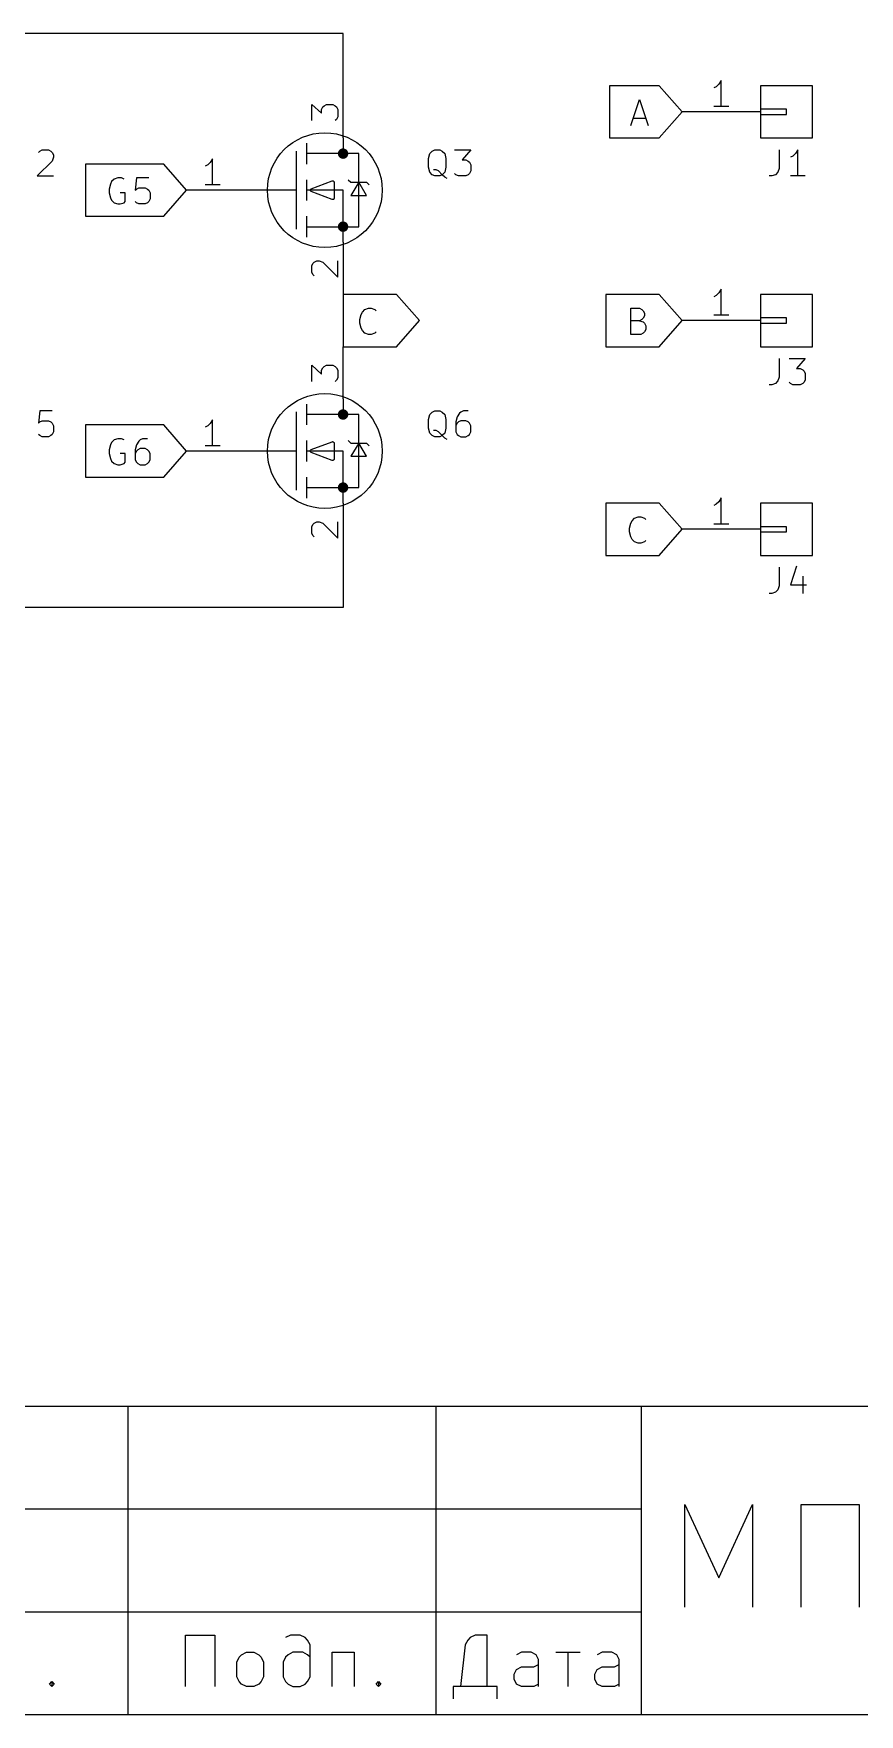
# Model space of a CAD drawing. Extents: x 0.3 to 11.5, y -8.2 to -0.2.
# Drawn here: x 5.607 to 7.19, y -8.071 to -4.85 of the extents above; entities that cross this region are included whole.
import ezdxf

# ---------------------------------------------------------------- set-up
doc = ezdxf.new("R2010")
doc.units = 0
doc.header["$MEASUREMENT"] = 0
doc.layers.add('BLACK', color=7, linetype='CONTINUOUS')

msp = doc.modelspace()

# ---------------------------------------------------------------- linework, layer by layer
at = {"layer": 'BLACK', "linetype": 'CONTINUOUS'}
for p, q in [((6.2, -4.85), (5.4, -4.85)), ((6.2, -4.95), (6.2, -4.85)), ((6.2, -5.05), (6.2, -4.95)), ((6.80625, -4.94998), (6.71087, -4.94998)), ((6.71087, -4.94998), (6.71087, -5)), ((6.85, -5), (6.80625, -4.94998)), ((6.91548, -4.95178), (6.91072, -4.95417)), ((6.92024, -4.94702), (6.91548, -4.95178)), ((6.925, -4.93988), (6.92024, -4.94702)), ((6.925, -4.98988), (6.925, -4.93988)), ((7, -4.95), (7, -5.05)), ((7.1, -4.95), (7, -4.95)), ((7.1, -5.05), (7.1, -4.95)), ((6.13988, -5.01666), (6.13988, -4.98571)), ((6.13988, -4.98571), (6.15893, -5.00238)), ((6.15893, -4.99523), (6.16131, -4.99047)), ((6.16131, -4.99047), (6.16369, -4.98809)), ((6.16369, -4.98809), (6.16845, -4.98571)), ((6.16845, -4.98571), (6.18035, -4.98571)), ((6.18035, -4.98571), (6.18512, -4.98809)), ((6.18512, -4.98809), (6.1875, -4.99047)), ((6.1875, -4.99047), (6.18988, -4.99523)), ((6.75154, -5.02638), (6.7682, -4.97638)), ((6.7682, -4.97638), (6.78487, -5.02638)), ((6.93929, -4.98988), (6.91072, -4.98988)), ((6.15893, -5.00238), (6.15893, -4.99523)), ((6.1875, -5.01428), (6.18512, -5.01666)), ((6.18988, -5.00952), (6.1875, -5.01428)), ((6.18988, -4.99523), (6.18988, -5.00952)), ((6.71087, -5), (6.71087, -5.05002)), ((6.7563, -5.01209), (6.78011, -5.01209)), ((6.80625, -5.05002), (6.85, -5)), ((7, -5), (6.85, -5)), ((7, -4.995), (7, -5.005)), ((7.05, -4.995), (7, -4.995)), ((7, -5.005), (7.05, -5.005)), ((7.05, -5.005), (7.05, -4.995)), ((6.2, -5.05), (6.2, -5.08)), ((6.71087, -5.05002), (6.80625, -5.05002)), ((7, -5.05), (7.1, -5.05)), ((5.61628, -5.07757), (5.61866, -5.07519)), ((5.61866, -5.07519), (5.62343, -5.0728)), ((5.62343, -5.0728), (5.63533, -5.0728)), ((5.63533, -5.0728), (5.64009, -5.07519)), ((5.64009, -5.07519), (5.64247, -5.07757)), ((5.64247, -5.07757), (5.64485, -5.08233)), ((5.64485, -5.08709), (5.64247, -5.09423)), ((5.64485, -5.08233), (5.64485, -5.08709)), ((6.11, -5.075), (6.11, -5.225)), ((6.13, -5.06), (6.13, -5.1)), ((6.23, -5.08), (6.13, -5.08)), ((6.23, -5.22), (6.23, -5.08)), ((6.3639, -5.08947), (6.36628, -5.07995)), ((6.36628, -5.07995), (6.37104, -5.07519)), ((6.37104, -5.07519), (6.3758, -5.0728)), ((6.3758, -5.0728), (6.38533, -5.0728)), ((6.38533, -5.0728), (6.39009, -5.07519)), ((6.39009, -5.07519), (6.39485, -5.07995)), ((6.39485, -5.07995), (6.39723, -5.08947)), ((6.4139, -5.0728), (6.44485, -5.0728)), ((6.44485, -5.0728), (6.42819, -5.09185)), ((7.0361, -5.0728), (7.0361, -5.10852)), ((7.06229, -5.08471), (7.05753, -5.08709)), ((7.06705, -5.07995), (7.06229, -5.08471)), ((7.07181, -5.0728), (7.06705, -5.07995)), ((7.07181, -5.1228), (7.07181, -5.0728)), ((5.64247, -5.09423), (5.6139, -5.1228)), ((5.85625, -5.09998), (5.70611, -5.09998)), ((5.70611, -5.09998), (5.70611, -5.15)), ((5.9, -5.15), (5.85625, -5.09998)), ((5.94048, -5.10178), (5.93572, -5.10417)), ((5.94524, -5.09702), (5.94048, -5.10178)), ((5.95, -5.08988), (5.94524, -5.09702)), ((5.95, -5.13988), (5.95, -5.08988)), ((6.3639, -5.10614), (6.3639, -5.08947)), ((6.36628, -5.11566), (6.3639, -5.10614)), ((6.37104, -5.12043), (6.36628, -5.11566)), ((6.3758, -5.1228), (6.37104, -5.12043)), ((6.37819, -5.1109), (6.37343, -5.1109)), ((6.38295, -5.11328), (6.37819, -5.1109)), ((6.39009, -5.12043), (6.38295, -5.11328)), ((6.39009, -5.12043), (6.38533, -5.1228)), ((6.39485, -5.11566), (6.39009, -5.12043)), ((6.39485, -5.12519), (6.39009, -5.12043)), ((6.39723, -5.10614), (6.39485, -5.11566)), ((6.39723, -5.08947), (6.39723, -5.10614)), ((6.41628, -5.12043), (6.4139, -5.11804)), ((6.42104, -5.1228), (6.41628, -5.12043)), ((6.42819, -5.09185), (6.43533, -5.09185)), ((6.43533, -5.09185), (6.44009, -5.09423)), ((6.44009, -5.12043), (6.43533, -5.1228)), ((6.44009, -5.09423), (6.44247, -5.09661)), ((6.44247, -5.11804), (6.44009, -5.12043)), ((6.44247, -5.09661), (6.44485, -5.10137)), ((6.44485, -5.11328), (6.44247, -5.11804)), ((6.44485, -5.10137), (6.44485, -5.11328)), ((7.02896, -5.12043), (7.02181, -5.1228)), ((7.03372, -5.11566), (7.02896, -5.12043)), ((7.0361, -5.10852), (7.03372, -5.11566)), ((5.6139, -5.1228), (5.64485, -5.1228)), ((5.70611, -5.15), (5.70611, -5.20002)), ((5.75392, -5.13828), (5.75154, -5.14781)), ((5.75154, -5.14781), (5.75154, -5.15495)), ((5.7563, -5.13352), (5.75392, -5.13828)), ((5.76107, -5.12876), (5.7563, -5.13352)), ((5.76821, -5.12638), (5.76107, -5.12876)), ((5.77535, -5.12638), (5.76821, -5.12638)), ((5.78011, -5.12876), (5.77535, -5.12638)), ((5.80392, -5.12638), (5.80154, -5.15019)), ((5.80154, -5.15019), (5.80392, -5.14781)), ((5.82773, -5.12638), (5.80392, -5.12638)), ((5.80392, -5.14781), (5.80869, -5.14543)), ((5.80869, -5.14543), (5.82059, -5.14543)), ((5.82059, -5.14543), (5.82535, -5.14781)), ((5.82535, -5.14781), (5.82773, -5.15019)), ((5.82773, -5.15019), (5.83011, -5.15495)), ((5.85625, -5.20002), (5.9, -5.15)), ((6, -5.15), (5.9, -5.15)), ((5.96429, -5.13988), (5.93572, -5.13988)), ((6.11, -5.15), (6, -5.15)), ((6.13, -5.13), (6.13, -5.17)), ((6.2, -5.15), (6.13, -5.15)), ((6.13704, -5.15049), (6.13722, -5.14953)), ((6.13706, -5.15052), (6.13704, -5.15049)), ((6.13705, -5.15055), (6.13706, -5.15052)), ((6.13751, -5.15133), (6.13705, -5.15055)), ((6.13722, -5.14953), (6.13739, -5.14852)), ((6.13739, -5.14852), (6.13741, -5.1485)), ((6.13741, -5.1485), (6.13742, -5.14848)), ((6.13742, -5.14848), (6.13815, -5.14787)), ((6.13805, -5.15228), (6.13751, -5.15133)), ((6.13809, -5.1523), (6.13805, -5.15228)), ((6.13809, -5.15231), (6.13809, -5.1523)), ((6.13813, -5.15232), (6.13809, -5.15231)), ((6.13894, -5.15281), (6.13813, -5.15232)), ((6.13815, -5.14787), (6.13894, -5.14719)), ((6.13894, -5.14719), (6.13899, -5.14717)), ((6.17895, -5.16781), (6.13894, -5.15281)), ((6.13899, -5.14717), (6.139, -5.14717)), ((6.139, -5.14717), (6.17895, -5.13219)), ((6.139, -5.14717), (6.139, -5.14717)), ((6.17895, -5.13219), (6.17997, -5.132)), ((6.17997, -5.132), (6.18024, -5.13209)), ((6.18024, -5.13209), (6.18052, -5.13205)), ((6.18052, -5.13205), (6.18117, -5.13242)), ((6.18117, -5.13242), (6.18191, -5.13268)), ((6.18191, -5.13268), (6.18205, -5.13293)), ((6.18205, -5.13293), (6.1823, -5.13307)), ((6.1823, -5.13307), (6.18256, -5.13379)), ((6.18256, -5.13379), (6.18295, -5.13445)), ((6.18295, -5.13445), (6.1829, -5.13473)), ((6.1829, -5.13473), (6.183, -5.135)), ((6.183, -5.135), (6.183, -5.165)), ((6.2, -5.25), (6.2, -5.15)), ((6.21, -5.13), (6.215, -5.135)), ((6.215, -5.135), (6.245, -5.135)), ((6.23, -5.135), (6.215, -5.16)), ((6.245, -5.16), (6.23, -5.135)), ((6.245, -5.135), (6.25, -5.14)), ((6.38533, -5.1228), (6.3758, -5.1228)), ((6.39961, -5.12757), (6.39485, -5.12519)), ((6.43533, -5.1228), (6.42104, -5.1228)), ((7.02181, -5.1228), (7.01705, -5.1228)), ((7.0861, -5.1228), (7.05753, -5.1228)), ((5.75154, -5.15495), (5.75392, -5.16447)), ((5.75392, -5.16447), (5.7563, -5.16924)), ((5.7563, -5.16924), (5.76107, -5.174)), ((5.76107, -5.174), (5.76821, -5.17638)), ((5.76821, -5.17638), (5.77297, -5.17638)), ((5.78249, -5.15495), (5.77297, -5.15495)), ((5.77297, -5.17638), (5.78011, -5.174)), ((5.78011, -5.174), (5.78249, -5.17162)), ((5.78249, -5.17162), (5.78249, -5.15495)), ((5.80392, -5.174), (5.80154, -5.17162)), ((5.80869, -5.17638), (5.80392, -5.174)), ((5.82059, -5.17638), (5.80869, -5.17638)), ((5.82535, -5.174), (5.82059, -5.17638)), ((5.82773, -5.17162), (5.82535, -5.174)), ((5.83011, -5.16685), (5.82773, -5.17162)), ((5.83011, -5.15495), (5.83011, -5.16685)), ((6.17924, -5.16781), (6.17895, -5.16781)), ((6.17948, -5.16795), (6.17924, -5.16781)), ((6.18022, -5.16782), (6.17948, -5.16795)), ((6.181, -5.16783), (6.18022, -5.16782)), ((6.18122, -5.16765), (6.181, -5.16783)), ((6.1815, -5.1676), (6.18122, -5.16765)), ((6.18199, -5.16701), (6.1815, -5.1676)), ((6.18258, -5.16652), (6.18199, -5.16701)), ((6.18263, -5.16624), (6.18258, -5.16652)), ((6.18282, -5.16603), (6.18263, -5.16624)), ((6.183, -5.165), (6.18282, -5.16603)), ((6.215, -5.16), (6.245, -5.16)), ((5.70611, -5.20002), (5.85625, -5.20002)), ((6.13, -5.2), (6.13, -5.24)), ((6.13, -5.22), (6.23, -5.22)), ((6.2, -5.25), (6.2, -5.35)), ((6.13988, -5.29523), (6.14226, -5.29047)), ((6.13988, -5.30714), (6.13988, -5.29523)), ((6.14226, -5.3119), (6.13988, -5.30714)), ((6.14226, -5.29047), (6.14464, -5.28809)), ((6.14464, -5.31428), (6.14226, -5.3119)), ((6.14464, -5.28809), (6.1494, -5.28571)), ((6.1494, -5.28571), (6.15417, -5.28571)), ((6.15417, -5.28571), (6.16131, -5.28809)), ((6.16131, -5.28809), (6.18988, -5.31666)), ((6.18988, -5.31666), (6.18988, -5.28571)), ((6.92024, -5.34702), (6.91548, -5.35178)), ((6.925, -5.33988), (6.92024, -5.34702)), ((6.925, -5.38988), (6.925, -5.33988)), ((6.30252, -5.34998), (6.2, -5.34998)), ((6.2, -5.34998), (6.2, -5.4)), ((6.2, -5.35), (6.2, -5.45)), ((6.23715, -5.38352), (6.24191, -5.37876)), ((6.24191, -5.37876), (6.24905, -5.37638)), ((6.24905, -5.37638), (6.25381, -5.37638)), ((6.25381, -5.37638), (6.26096, -5.37876)), ((6.26096, -5.37876), (6.26333, -5.38114)), ((6.34628, -5.4), (6.30252, -5.34998)), ((6.80625, -5.34998), (6.70372, -5.34998)), ((6.70372, -5.34998), (6.70372, -5.4)), ((6.75154, -5.42638), (6.75154, -5.37638)), ((6.75154, -5.37638), (6.76821, -5.37638)), ((6.76821, -5.37638), (6.77297, -5.37876)), ((6.77297, -5.37876), (6.77535, -5.38114)), ((6.85, -5.4), (6.80625, -5.34998)), ((6.91548, -5.35178), (6.91072, -5.35417)), ((7, -5.35), (7, -5.45)), ((7.1, -5.35), (7, -5.35)), ((7.1, -5.45), (7.1, -5.35)), ((6.2, -5.4), (6.2, -5.45002)), ((6.23239, -5.39781), (6.23476, -5.38828)), ((6.23239, -5.40495), (6.23239, -5.39781)), ((6.23476, -5.41447), (6.23239, -5.40495)), ((6.23476, -5.38828), (6.23715, -5.38352)), ((6.30252, -5.45002), (6.34628, -5.4)), ((6.70372, -5.4), (6.70372, -5.45002)), ((6.76821, -5.40019), (6.75154, -5.40019)), ((6.77297, -5.39781), (6.76821, -5.40019)), ((6.76821, -5.40019), (6.77535, -5.40257)), ((6.77535, -5.39543), (6.77297, -5.39781)), ((6.77535, -5.38114), (6.77773, -5.3859)), ((6.77773, -5.39067), (6.77535, -5.39543)), ((6.77535, -5.40257), (6.77773, -5.40495)), ((6.77773, -5.3859), (6.77773, -5.39067)), ((6.77773, -5.40495), (6.78011, -5.40971)), ((6.78011, -5.40971), (6.78011, -5.41685)), ((6.80625, -5.45002), (6.85, -5.4)), ((7, -5.4), (6.85, -5.4)), ((6.93929, -5.38988), (6.91072, -5.38988)), ((7, -5.395), (7, -5.405)), ((7.05, -5.395), (7, -5.395)), ((7, -5.405), (7.05, -5.405)), ((7.05, -5.405), (7.05, -5.395)), ((6.23715, -5.41924), (6.23476, -5.41447)), ((6.24191, -5.424), (6.23715, -5.41924)), ((6.24905, -5.42638), (6.24191, -5.424)), ((6.25381, -5.42638), (6.24905, -5.42638)), ((6.26096, -5.424), (6.25381, -5.42638)), ((6.26333, -5.42162), (6.26096, -5.424)), ((6.77059, -5.42638), (6.75154, -5.42638)), ((6.77535, -5.424), (6.77059, -5.42638)), ((6.77773, -5.42162), (6.77535, -5.424)), ((6.78011, -5.41685), (6.77773, -5.42162)), ((6.2, -5.55), (6.2, -5.45)), ((6.2, -5.45002), (6.30252, -5.45002)), ((6.70372, -5.45002), (6.80625, -5.45002)), ((7, -5.45), (7.1, -5.45)), ((7.0361, -5.4728), (7.0361, -5.50852)), ((7.05515, -5.4728), (7.0861, -5.4728)), ((7.0861, -5.4728), (7.06943, -5.49185)), ((6.13988, -5.51666), (6.13988, -5.48571)), ((6.13988, -5.48571), (6.15893, -5.50238)), ((6.15893, -5.49523), (6.16131, -5.49047)), ((6.15893, -5.50238), (6.15893, -5.49523)), ((6.16131, -5.49047), (6.16369, -5.48809)), ((6.16369, -5.48809), (6.16845, -5.48571)), ((6.16845, -5.48571), (6.18035, -5.48571)), ((6.18035, -5.48571), (6.18512, -5.48809)), ((6.18512, -5.48809), (6.1875, -5.49047)), ((6.1875, -5.49047), (6.18988, -5.49523)), ((6.18988, -5.49523), (6.18988, -5.50952)), ((7.06943, -5.49185), (7.07657, -5.49185)), ((7.07657, -5.49185), (7.08133, -5.49423)), ((7.08133, -5.49423), (7.08372, -5.49661)), ((7.08372, -5.49661), (7.0861, -5.50137)), ((7.0861, -5.50137), (7.0861, -5.51328)), ((6.1875, -5.51428), (6.18512, -5.51666)), ((6.18988, -5.50952), (6.1875, -5.51428)), ((7.02181, -5.5228), (7.01705, -5.5228)), ((7.02896, -5.52043), (7.02181, -5.5228)), ((7.03372, -5.51566), (7.02896, -5.52043)), ((7.0361, -5.50852), (7.03372, -5.51566)), ((7.05753, -5.52043), (7.05515, -5.51804)), ((7.06229, -5.5228), (7.05753, -5.52043)), ((7.07657, -5.5228), (7.06229, -5.5228)), ((7.08133, -5.52043), (7.07657, -5.5228)), ((7.08372, -5.51804), (7.08133, -5.52043)), ((7.0861, -5.51328), (7.08372, -5.51804)), ((6.13, -5.56), (6.13, -5.6)), ((6.2, -5.55), (6.2, -5.58)), ((5.61866, -5.5728), (5.61628, -5.59661)), ((5.61628, -5.59661), (5.61866, -5.59423)), ((5.64247, -5.5728), (5.61866, -5.5728)), ((5.61866, -5.59423), (5.62343, -5.59185)), ((5.62343, -5.59185), (5.63533, -5.59185)), ((5.63533, -5.59185), (5.64009, -5.59423)), ((5.64009, -5.59423), (5.64247, -5.59661)), ((5.64247, -5.59661), (5.64485, -5.60137)), ((5.64485, -5.60137), (5.64485, -5.61328)), ((5.85625, -5.59998), (5.70611, -5.59998)), ((5.70611, -5.59998), (5.70611, -5.65)), ((5.9, -5.65), (5.85625, -5.59998)), ((5.94048, -5.60178), (5.93572, -5.60417)), ((5.94524, -5.59702), (5.94048, -5.60178)), ((5.95, -5.58988), (5.94524, -5.59702)), ((5.95, -5.63988), (5.95, -5.58988)), ((6.11, -5.575), (6.11, -5.725)), ((6.23, -5.58), (6.13, -5.58)), ((6.23, -5.72), (6.23, -5.58)), ((6.3639, -5.58947), (6.36628, -5.57995)), ((6.3639, -5.60614), (6.3639, -5.58947)), ((6.36628, -5.57995), (6.37104, -5.57519)), ((6.37104, -5.57519), (6.3758, -5.5728)), ((6.3758, -5.5728), (6.38533, -5.5728)), ((6.38533, -5.5728), (6.39009, -5.57519)), ((6.39009, -5.57519), (6.39485, -5.57995)), ((6.39485, -5.57995), (6.39723, -5.58947)), ((6.39723, -5.58947), (6.39723, -5.60614)), ((6.41866, -5.58471), (6.41628, -5.59423)), ((6.41628, -5.59423), (6.41628, -5.61328)), ((6.41866, -5.59661), (6.41628, -5.60137)), ((6.42343, -5.57757), (6.41866, -5.58471)), ((6.42104, -5.59423), (6.41866, -5.59661)), ((6.42581, -5.59185), (6.42104, -5.59423)), ((6.42581, -5.57519), (6.42343, -5.57757)), ((6.43057, -5.5728), (6.42581, -5.57519)), ((6.43533, -5.59185), (6.42581, -5.59185)), ((6.44009, -5.5728), (6.43057, -5.5728)), ((6.44009, -5.59423), (6.43533, -5.59185)), ((6.44247, -5.59661), (6.44009, -5.59423)), ((6.44485, -5.60137), (6.44247, -5.59661)), ((6.44485, -5.61328), (6.44485, -5.60137)), ((5.61866, -5.62043), (5.61628, -5.61804)), ((5.62343, -5.6228), (5.61866, -5.62043)), ((5.63533, -5.6228), (5.62343, -5.6228)), ((5.64009, -5.62043), (5.63533, -5.6228)), ((5.64247, -5.61804), (5.64009, -5.62043)), ((5.64485, -5.61328), (5.64247, -5.61804)), ((5.7563, -5.63352), (5.75392, -5.63828)), ((5.76107, -5.62876), (5.7563, -5.63352)), ((5.76821, -5.62638), (5.76107, -5.62876)), ((5.77535, -5.62638), (5.76821, -5.62638)), ((5.78011, -5.62876), (5.77535, -5.62638)), ((5.80869, -5.63114), (5.80392, -5.63828)), ((5.81107, -5.62876), (5.80869, -5.63114)), ((5.81583, -5.62638), (5.81107, -5.62876)), ((5.82535, -5.62638), (5.81583, -5.62638)), ((6.13, -5.63), (6.13, -5.67)), ((6.139, -5.64717), (6.17895, -5.63219)), ((6.17895, -5.63219), (6.17997, -5.632)), ((6.17997, -5.632), (6.18024, -5.63209)), ((6.18024, -5.63209), (6.18052, -5.63205)), ((6.18052, -5.63205), (6.18117, -5.63242)), ((6.18117, -5.63242), (6.18191, -5.63268)), ((6.18191, -5.63268), (6.18205, -5.63293)), ((6.18205, -5.63293), (6.1823, -5.63307)), ((6.1823, -5.63307), (6.18256, -5.63379)), ((6.18256, -5.63379), (6.18295, -5.63445)), ((6.18295, -5.63445), (6.1829, -5.63473)), ((6.1829, -5.63473), (6.183, -5.635)), ((6.183, -5.635), (6.183, -5.665)), ((6.21, -5.63), (6.215, -5.635)), ((6.215, -5.635), (6.245, -5.635)), ((6.23, -5.635), (6.215, -5.66)), ((6.245, -5.66), (6.23, -5.635)), ((6.245, -5.635), (6.25, -5.64)), ((6.36628, -5.61566), (6.3639, -5.60614)), ((6.37104, -5.62043), (6.36628, -5.61566)), ((6.3758, -5.6228), (6.37104, -5.62043)), ((6.37819, -5.6109), (6.37343, -5.6109)), ((6.38533, -5.6228), (6.3758, -5.6228)), ((6.38295, -5.61328), (6.37819, -5.6109)), ((6.39009, -5.62043), (6.38295, -5.61328)), ((6.39009, -5.62043), (6.38533, -5.6228)), ((6.39485, -5.61566), (6.39009, -5.62043)), ((6.39485, -5.62519), (6.39009, -5.62043)), ((6.39723, -5.60614), (6.39485, -5.61566)), ((6.39961, -5.62757), (6.39485, -5.62519)), ((6.41628, -5.61328), (6.41866, -5.61804)), ((6.41866, -5.61804), (6.42104, -5.62043)), ((6.42104, -5.62043), (6.42581, -5.6228)), ((6.42581, -5.6228), (6.43533, -5.6228)), ((6.43533, -5.6228), (6.44009, -5.62043)), ((6.44009, -5.62043), (6.44247, -5.61804)), ((6.44247, -5.61804), (6.44485, -5.61328)), ((5.70611, -5.65), (5.70611, -5.70002)), ((5.75392, -5.63828), (5.75154, -5.64781)), ((5.75154, -5.64781), (5.75154, -5.65495)), ((5.75154, -5.65495), (5.75392, -5.66447)), ((5.75392, -5.66447), (5.7563, -5.66924)), ((5.78249, -5.65495), (5.77297, -5.65495)), ((5.78249, -5.67162), (5.78249, -5.65495)), ((5.80392, -5.63828), (5.80154, -5.64781)), ((5.80154, -5.64781), (5.80154, -5.66685)), ((5.80392, -5.65019), (5.80154, -5.65495)), ((5.80154, -5.66685), (5.80392, -5.67162)), ((5.8063, -5.64781), (5.80392, -5.65019)), ((5.81107, -5.64543), (5.8063, -5.64781)), ((5.82059, -5.64543), (5.81107, -5.64543)), ((5.82535, -5.64781), (5.82059, -5.64543)), ((5.82773, -5.65019), (5.82535, -5.64781)), ((5.83011, -5.65495), (5.82773, -5.65019)), ((5.82773, -5.67162), (5.83011, -5.66685)), ((5.83011, -5.66685), (5.83011, -5.65495)), ((5.85625, -5.70002), (5.9, -5.65)), ((6, -5.65), (5.9, -5.65)), ((5.96429, -5.63988), (5.93572, -5.63988)), ((6.11, -5.65), (6, -5.65)), ((6.2, -5.65), (6.13, -5.65)), ((6.13704, -5.65049), (6.13722, -5.64953)), ((6.13706, -5.65052), (6.13704, -5.65049)), ((6.13705, -5.65055), (6.13706, -5.65052)), ((6.13751, -5.65133), (6.13705, -5.65055)), ((6.13722, -5.64953), (6.13739, -5.64852)), ((6.13739, -5.64852), (6.13741, -5.6485)), ((6.13741, -5.6485), (6.13742, -5.64848)), ((6.13742, -5.64848), (6.13815, -5.64787)), ((6.13805, -5.65228), (6.13751, -5.65133)), ((6.13809, -5.6523), (6.13805, -5.65228)), ((6.13809, -5.65231), (6.13809, -5.6523)), ((6.13813, -5.65232), (6.13809, -5.65231)), ((6.13894, -5.65281), (6.13813, -5.65232)), ((6.13815, -5.64787), (6.13894, -5.64719)), ((6.13894, -5.64719), (6.13899, -5.64717)), ((6.17895, -5.66781), (6.13894, -5.65281)), ((6.13899, -5.64717), (6.139, -5.64717)), ((6.139, -5.64717), (6.139, -5.64717)), ((6.17924, -5.66781), (6.17895, -5.66781)), ((6.17948, -5.66795), (6.17924, -5.66781)), ((6.18022, -5.66782), (6.17948, -5.66795)), ((6.181, -5.66783), (6.18022, -5.66782)), ((6.18122, -5.66765), (6.181, -5.66783)), ((6.1815, -5.6676), (6.18122, -5.66765)), ((6.18199, -5.66701), (6.1815, -5.6676)), ((6.18258, -5.66652), (6.18199, -5.66701)), ((6.18263, -5.66624), (6.18258, -5.66652)), ((6.18282, -5.66603), (6.18263, -5.66624)), ((6.183, -5.665), (6.18282, -5.66603)), ((6.2, -5.75), (6.2, -5.65)), ((6.215, -5.66), (6.245, -5.66)), ((5.70611, -5.70002), (5.85625, -5.70002)), ((5.7563, -5.66924), (5.76107, -5.674)), ((5.76107, -5.674), (5.76821, -5.67638)), ((5.76821, -5.67638), (5.77297, -5.67638)), ((5.77297, -5.67638), (5.78011, -5.674)), ((5.78011, -5.674), (5.78249, -5.67162)), ((5.80392, -5.67162), (5.8063, -5.674)), ((5.8063, -5.674), (5.81107, -5.67638)), ((5.81107, -5.67638), (5.82059, -5.67638)), ((5.82059, -5.67638), (5.82535, -5.674)), ((5.82535, -5.674), (5.82773, -5.67162)), ((6.13, -5.7), (6.13, -5.74)), ((6.13, -5.72), (6.23, -5.72)), ((6.2, -5.75), (6.2, -5.85)), ((6.80625, -5.74998), (6.70372, -5.74998)), ((6.70372, -5.74998), (6.70372, -5.8)), ((6.85, -5.8), (6.80625, -5.74998)), ((6.91548, -5.75178), (6.91072, -5.75417)), ((6.92024, -5.74702), (6.91548, -5.75178)), ((6.925, -5.73988), (6.92024, -5.74702)), ((6.925, -5.78988), (6.925, -5.73988)), ((7, -5.75), (7, -5.85)), ((7.1, -5.75), (7, -5.75)), ((7.1, -5.85), (7.1, -5.75)), ((6.13988, -5.79523), (6.14226, -5.79047)), ((6.13988, -5.80714), (6.13988, -5.79523)), ((6.14226, -5.79047), (6.14464, -5.78809)), ((6.14464, -5.78809), (6.1494, -5.78571)), ((6.1494, -5.78571), (6.15417, -5.78571)), ((6.15417, -5.78571), (6.16131, -5.78809)), ((6.16131, -5.78809), (6.18988, -5.81666)), ((6.18988, -5.81666), (6.18988, -5.78571)), ((6.74916, -5.79781), (6.75154, -5.78828)), ((6.74916, -5.80495), (6.74916, -5.79781)), ((6.75154, -5.78828), (6.75392, -5.78352)), ((6.75392, -5.78352), (6.75869, -5.77876)), ((6.75869, -5.77876), (6.76583, -5.77638)), ((6.76583, -5.77638), (6.77059, -5.77638)), ((6.77059, -5.77638), (6.77773, -5.77876)), ((6.77773, -5.77876), (6.78011, -5.78114)), ((6.93929, -5.78988), (6.91072, -5.78988)), ((7, -5.795), (7, -5.805)), ((7.05, -5.795), (7, -5.795)), ((7.05, -5.805), (7.05, -5.795)), ((6.14226, -5.8119), (6.13988, -5.80714)), ((6.14464, -5.81428), (6.14226, -5.8119)), ((6.70372, -5.8), (6.70372, -5.85002)), ((6.75154, -5.81447), (6.74916, -5.80495)), ((6.75392, -5.81924), (6.75154, -5.81447)), ((6.75869, -5.824), (6.75392, -5.81924)), ((6.76583, -5.82638), (6.75869, -5.824)), ((6.77059, -5.82638), (6.76583, -5.82638)), ((6.77773, -5.824), (6.77059, -5.82638)), ((6.78011, -5.82162), (6.77773, -5.824)), ((6.80625, -5.85002), (6.85, -5.8)), ((7, -5.8), (6.85, -5.8)), ((7, -5.805), (7.05, -5.805)), ((6.2, -5.85), (6.2, -5.95)), ((6.70372, -5.85002), (6.80625, -5.85002)), ((7, -5.85), (7.1, -5.85)), ((7.0361, -5.8728), (7.0361, -5.90852)), ((7.06943, -5.87043), (7.05753, -5.90614)), ((7.08133, -5.88947), (7.08133, -5.9228)), ((7.02181, -5.9228), (7.01705, -5.9228)), ((7.02896, -5.92043), (7.02181, -5.9228)), ((7.03372, -5.91566), (7.02896, -5.92043)), ((7.0361, -5.90852), (7.03372, -5.91566)), ((7.05753, -5.90614), (7.08848, -5.90614)), ((6.2, -5.95), (5.4, -5.95)), ((4.21269, -7.4806), (11.4961, -7.4806)), ((5.78749, -7.4806), (5.78749, -8.07115)), ((6.37804, -7.4806), (6.37804, -8.07115)), ((6.77174, -7.4806), (6.77174, -8.07115)), ((4.21269, -7.67745), (6.77174, -7.67745)), ((6.85504, -7.86591), (6.85504, -7.66906)), ((6.85504, -7.66906), (6.9201, -7.80967)), ((6.9201, -7.80967), (6.98517, -7.66906)), ((6.98517, -7.66906), (6.98517, -7.86591)), ((7.07812, -7.86591), (7.07812, -7.66906)), ((7.07812, -7.66906), (7.18966, -7.66906)), ((7.18966, -7.66906), (7.18966, -7.86591)), ((4.21269, -7.8743), (6.77174, -7.8743)), ((5.89763, -8.01774), (5.89763, -7.91932)), ((5.89763, -7.91932), (5.95387, -7.91932)), ((5.95387, -7.91932), (5.95387, -8.01774)), ((6.09917, -7.91932), (6.08979, -7.924)), ((6.11791, -7.91932), (6.09917, -7.91932)), ((6.12729, -7.924), (6.11791, -7.91932)), ((6.13197, -7.92869), (6.12729, -7.924)), ((6.44365, -7.924), (6.43897, -7.92869)), ((6.45303, -7.91932), (6.44365, -7.924)), ((6.47646, -7.91932), (6.45303, -7.91932)), ((6.47646, -8.01774), (6.47646, -7.91932)), ((6.00543, -7.95681), (6.0148, -7.95213)), ((6.0148, -7.95213), (6.02886, -7.95213)), ((6.02886, -7.95213), (6.03824, -7.95681)), ((6.10385, -7.95213), (6.09448, -7.95681)), ((6.1226, -7.95213), (6.10385, -7.95213)), ((6.13197, -7.95681), (6.1226, -7.95213)), ((6.13666, -7.93807), (6.13197, -7.92869)), ((6.13666, -7.999), (6.13666, -7.93807)), ((6.17884, -8.01774), (6.17884, -7.95213)), ((6.17884, -7.95213), (6.22102, -7.95213)), ((6.22102, -7.95213), (6.22102, -8.01774)), ((6.43428, -7.93807), (6.42491, -8.01774)), ((6.43897, -7.92869), (6.43428, -7.93807)), ((6.54208, -7.95213), (6.5327, -7.95681)), ((6.56083, -7.95213), (6.54208, -7.95213)), ((6.5702, -7.95681), (6.56083, -7.95213)), ((6.60769, -7.95213), (6.65456, -7.95213)), ((6.63113, -7.95213), (6.63113, -8.01774)), ((6.69675, -7.95213), (6.68737, -7.95681)), ((6.7155, -7.95213), (6.69675, -7.95213)), ((6.72487, -7.95681), (6.7155, -7.95213)), ((5.99605, -7.97087), (6.00074, -7.9615)), ((5.99605, -7.999), (5.99605, -7.97087)), ((6.00074, -7.9615), (6.00543, -7.95681)), ((6.03824, -7.95681), (6.04292, -7.9615)), ((6.04292, -7.9615), (6.04761, -7.97087)), ((6.04761, -7.97087), (6.04761, -7.999)), ((6.08979, -7.9615), (6.0851, -7.97087)), ((6.0851, -7.97087), (6.0851, -7.999)), ((6.09448, -7.95681), (6.08979, -7.9615)), ((6.13666, -7.9615), (6.13197, -7.95681)), ((6.52802, -7.99431), (6.5327, -7.98494)), ((6.5327, -7.98494), (6.54208, -7.98025)), ((6.54208, -7.98025), (6.56551, -7.98025)), ((6.56551, -7.98025), (6.57489, -7.97556)), ((6.57489, -7.96619), (6.5702, -7.95681)), ((6.57489, -8.01774), (6.57489, -7.96619)), ((6.68269, -7.99431), (6.68737, -7.98494)), ((6.68737, -7.98494), (6.69675, -7.98025)), ((6.69675, -7.98025), (6.72018, -7.98025)), ((6.72018, -7.98025), (6.72956, -7.97556)), ((6.72956, -7.96619), (6.72487, -7.95681)), ((6.72956, -8.01774), (6.72956, -7.96619)), ((5.63704, -8.01306), (5.64172, -8.00837)), ((5.64172, -8.01774), (5.63704, -8.01306)), ((5.64172, -8.00837), (5.64641, -8.01306)), ((5.64172, -8.00837), (5.64172, -8.01774)), ((5.64641, -8.01306), (5.64172, -8.01774)), ((6.00074, -8.00837), (5.99605, -7.999)), ((6.00543, -8.01306), (6.00074, -8.00837)), ((6.0148, -8.01774), (6.00543, -8.01306)), ((6.02886, -8.01774), (6.0148, -8.01774)), ((6.03824, -8.01306), (6.02886, -8.01774)), ((6.04292, -8.00837), (6.03824, -8.01306)), ((6.04761, -7.999), (6.04292, -8.00837)), ((6.0851, -7.999), (6.08979, -8.00837)), ((6.08979, -8.00837), (6.09448, -8.01306)), ((6.09448, -8.01306), (6.10385, -8.01774)), ((6.10385, -8.01774), (6.11791, -8.01774)), ((6.11791, -8.01774), (6.12729, -8.01306)), ((6.12729, -8.01306), (6.13197, -8.00837)), ((6.13197, -8.00837), (6.13666, -7.999)), ((6.2632, -8.01306), (6.26789, -8.00837)), ((6.26789, -8.01774), (6.2632, -8.01306)), ((6.26789, -8.00837), (6.27258, -8.01306)), ((6.26789, -8.00837), (6.26789, -8.01774)), ((6.27258, -8.01306), (6.26789, -8.01774)), ((6.49521, -8.01774), (6.41085, -8.01774)), ((6.41085, -8.01774), (6.41085, -8.04118)), ((6.49521, -8.04118), (6.49521, -8.01774)), ((6.52802, -8.00369), (6.52802, -7.99431)), ((6.5327, -8.01306), (6.52802, -8.00369)), ((6.54208, -8.01774), (6.5327, -8.01306)), ((6.56551, -8.01774), (6.54208, -8.01774)), ((6.57489, -8.01306), (6.56551, -8.01774)), ((6.68269, -8.00369), (6.68269, -7.99431)), ((6.68737, -8.01306), (6.68269, -8.00369)), ((6.69675, -8.01774), (6.68737, -8.01306)), ((6.72018, -8.01774), (6.69675, -8.01774)), ((6.72956, -8.01306), (6.72018, -8.01774)), ((0.787402, -8.07115), (11.4961, -8.07115))]:
    msp.add_line(p, q, dxfattribs=at)
at = {"layer": 'BLACK', "const_width": 0.01}
for points in [[(6.195, -5.08, 1), (6.205, -5.08, 1)], [(6.195, -5.22, 1), (6.205, -5.22, 1)], [(6.195, -5.58, 1), (6.205, -5.58, 1)], [(6.195, -5.72, 1), (6.205, -5.72, 1)]]:
    msp.add_lwpolyline(points, format="xyb", close=True, dxfattribs=at)
at = {"layer": 'BLACK'}
for centre in [(6.165, -5.15), (6.165, -5.65)]:
    msp.add_circle(centre, 0.11, dxfattribs=at)

doc.saveas('drawing.dxf')
